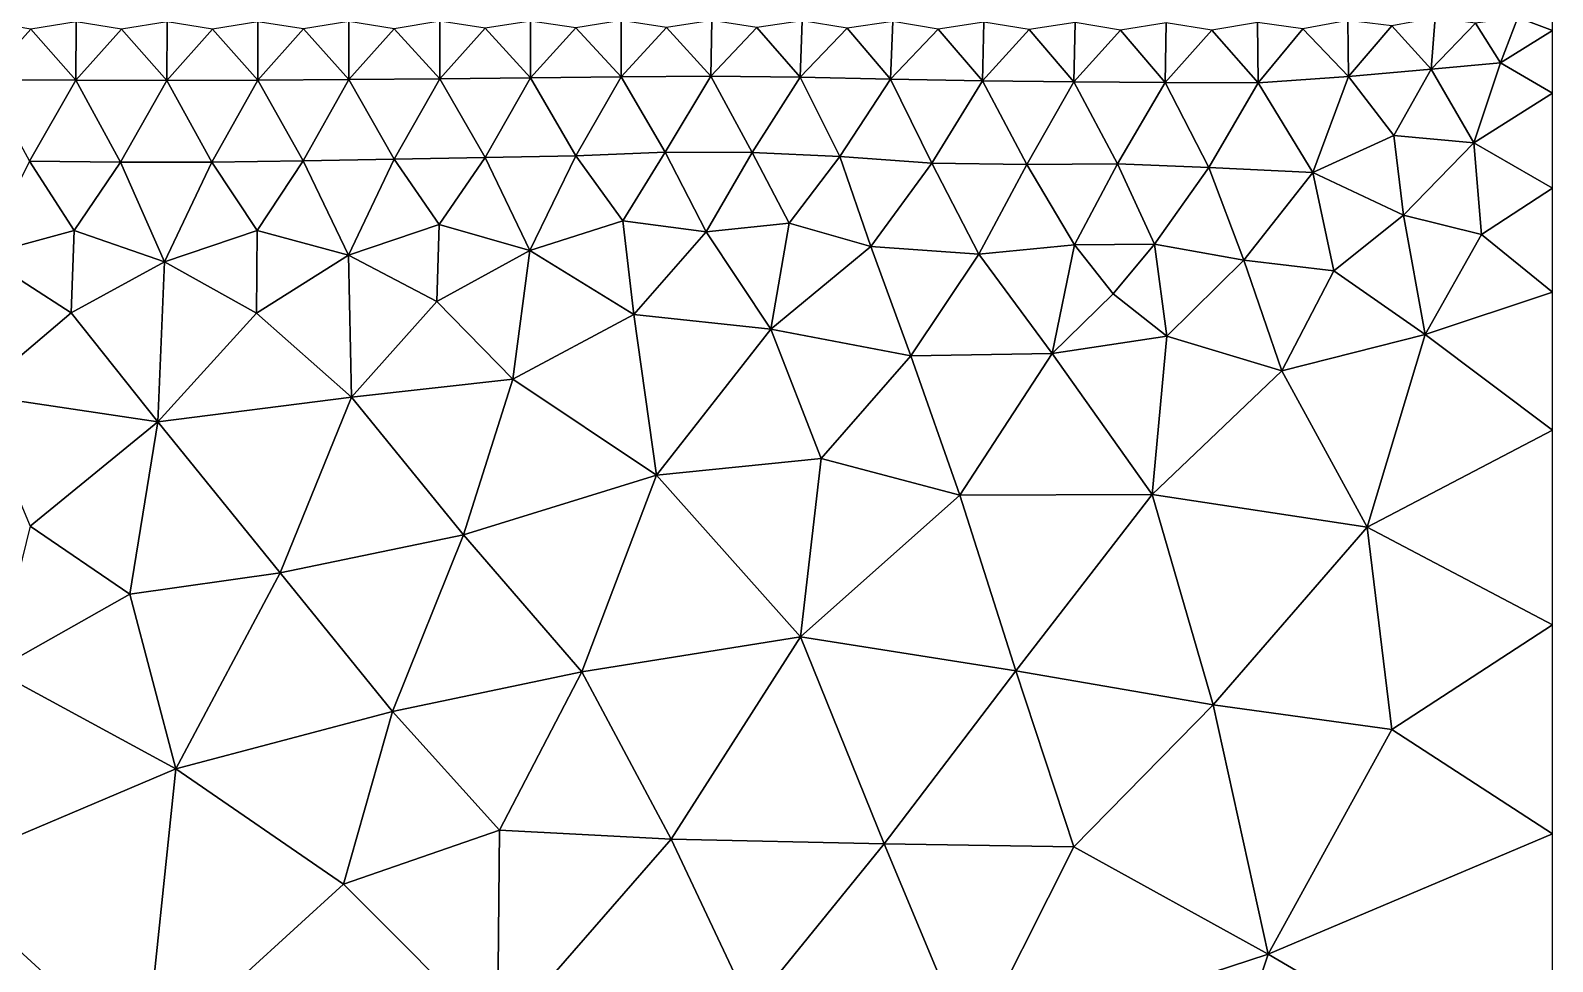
# Model space of a CAD drawing. Header units: metres. Extents: x 1 to 72, y -280 to 0.
# Drawn here: x 8.3 to 15, y -11.8 to -7.7 of the extents above; entities that cross this region are included whole.
import ezdxf

# ---------------------------------------------------------------- set-up
doc = ezdxf.new("R2010")
doc.units = ezdxf.units.M

msp = doc.modelspace()

# ---------------------------------------------------------------- linework, layer by layer
at = {"layer": 'layer', "color": 0}
for points in [[(15, -7.69821), (15, -7.5), (14.8465, -7.6407)], [(8.29908, -7.69138), (8.09932, -7.65889), (8.09778, -7.91465)], [(8.49775, -7.91678), (8.29908, -7.69138), (8.09778, -7.91465)], [(8.49929, -7.6596), (8.29908, -7.69138), (8.49775, -7.91678)], [(8.69916, -7.6921), (8.49929, -7.6596), (8.49775, -7.91678)], [(8.8982, -7.91789), (8.69916, -7.6921), (8.49775, -7.91678)], [(8.89943, -7.65998), (8.69916, -7.6921), (8.8982, -7.91789)], [(9.09943, -7.6921), (8.89943, -7.65998), (8.8982, -7.91789)], [(9.29901, -7.91667), (9.09943, -7.6921), (8.8982, -7.91789)], [(9.29969, -7.65961), (9.09943, -7.6921), (9.29901, -7.91667)], [(9.49974, -7.69124), (9.29969, -7.65961), (9.29901, -7.91667)], [(9.6997, -7.91382), (9.49974, -7.69124), (9.29901, -7.91667)], [(9.69992, -7.65868), (9.49974, -7.69124), (9.6997, -7.91382)], [(9.89997, -7.68992), (9.69992, -7.65868), (9.6997, -7.91382)], [(10.1, -7.91049), (9.89997, -7.68992), (9.6997, -7.91382)], [(10.1001, -7.65752), (9.89997, -7.68992), (10.1, -7.91049)], [(10.3001, -7.68834), (10.1001, -7.65752), (10.1, -7.91049)], [(10.5, -7.90664), (10.3001, -7.68834), (10.1, -7.91049)], [(10.5001, -7.65611), (10.3001, -7.68834), (10.5, -7.90664)], [(10.6997, -7.68637), (10.5001, -7.65611), (10.5, -7.90664)], [(10.8983, -7.90157), (10.6997, -7.68637), (10.5, -7.90664)], [(10.8995, -7.65437), (10.6997, -7.68637), (10.8983, -7.90157)], [(11.0983, -7.68463), (10.8995, -7.65437), (10.8983, -7.90157)], [(11.2934, -7.89892), (11.0983, -7.68463), (10.8983, -7.90157)], [(11.2979, -7.65348), (11.0983, -7.68463), (11.2934, -7.89892)], [(11.496, -7.68487), (11.2979, -7.65348), (11.2934, -7.89892)], [(11.6872, -7.90298), (11.496, -7.68487), (11.2934, -7.89892)], [(11.6959, -7.65479), (11.496, -7.68487), (11.6872, -7.90298)], [(11.8942, -7.68776), (11.6959, -7.65479), (11.6872, -7.90298)], [(12.0853, -7.91238), (11.8942, -7.68776), (11.6872, -7.90298)], [(12.0952, -7.65787), (11.8942, -7.68776), (12.0853, -7.91238)], [(12.2945, -7.69153), (12.0952, -7.65787), (12.0853, -7.91238)], [(12.4892, -7.92017), (12.2945, -7.69153), (12.0853, -7.91238)], [(12.4962, -7.66064), (12.2945, -7.69153), (12.4892, -7.92017)], [(12.696, -7.69407), (12.4962, -7.66064), (12.4892, -7.92017)], [(12.8926, -7.9233), (12.696, -7.69407), (12.4892, -7.92017)], [(12.8973, -7.66221), (12.696, -7.69407), (12.8926, -7.9233)], [(13.0972, -7.69586), (12.8973, -7.66221), (12.8926, -7.9233)], [(13.2948, -7.92721), (13.0972, -7.69586), (12.8926, -7.9233)], [(13.2983, -7.66379), (13.0972, -7.69586), (13.2948, -7.92721)], [(13.4996, -7.69715), (13.2983, -7.66379), (13.2948, -7.92721)], [(13.7037, -7.92904), (13.4996, -7.69715), (13.2948, -7.92721)], [(13.7007, -7.66341), (13.4996, -7.69715), (13.7037, -7.92904)], [(13.9006, -7.69115), (13.7007, -7.66341), (13.7037, -7.92904)], [(14.1008, -7.90056), (13.9006, -7.69115), (13.7037, -7.92904)], [(14.0986, -7.65389), (13.9006, -7.69115), (14.1008, -7.90056)], [(14.2916, -7.67755), (14.0986, -7.65389), (14.1008, -7.90056)], [(14.4661, -7.86837), (14.2916, -7.67755), (14.1008, -7.90056)], [(14.4838, -7.64226), (14.2916, -7.67755), (14.4661, -7.86837)], [(14.6613, -7.66524), (14.4838, -7.64226), (14.4661, -7.86837)], [(14.4661, -7.86837), (14.771, -7.8399), (14.6613, -7.66524)], [(14.771, -7.8399), (14.8465, -7.6407), (14.6613, -7.66524)], [(14.771, -7.8399), (15, -7.69821), (14.8465, -7.6407)], [(15, -7.97417), (15, -7.69821), (14.771, -7.8399)], [(14.6527, -8.19193), (14.771, -7.8399), (14.4661, -7.86837)], [(14.6527, -8.19193), (15, -7.97417), (14.771, -7.8399)], [(10.5, -7.90664), (10.1, -7.91049), (10.2995, -8.25769)], [(10.6998, -8.24968), (10.5, -7.90664), (10.2995, -8.25769)], [(10.8983, -7.90157), (10.5, -7.90664), (10.6998, -8.24968)], [(11.0928, -8.23364), (10.8983, -7.90157), (10.6998, -8.24968)], [(11.2934, -7.89892), (10.8983, -7.90157), (11.0928, -8.23364)], [(11.4764, -8.23549), (11.2934, -7.89892), (11.0928, -8.23364)], [(11.6872, -7.90298), (11.2934, -7.89892), (11.4764, -8.23549)], [(11.861, -8.2532), (11.6872, -7.90298), (11.4764, -8.23549)], [(12.0853, -7.91238), (11.6872, -7.90298), (11.861, -8.2532)], [(14.1008, -7.90056), (13.7037, -7.92904), (13.9446, -8.32397)], [(14.3012, -8.15972), (14.1008, -7.90056), (13.9446, -8.32397)], [(14.3012, -8.15972), (14.4661, -7.86837), (14.1008, -7.90056)], [(14.6527, -8.19193), (14.4661, -7.86837), (14.3012, -8.15972)], [(8.49775, -7.91678), (8.09778, -7.91465), (8.29389, -8.27265)], [(8.69456, -8.2784), (8.49775, -7.91678), (8.29389, -8.27265)], [(8.8982, -7.91789), (8.49775, -7.91678), (8.69456, -8.2784)], [(9.09626, -8.27831), (8.8982, -7.91789), (8.69456, -8.2784)], [(9.29901, -7.91667), (8.8982, -7.91789), (9.09626, -8.27831)], [(9.49866, -8.27184), (9.29901, -7.91667), (9.09626, -8.27831)], [(9.6997, -7.91382), (9.29901, -7.91667), (9.49866, -8.27184)], [(9.89949, -8.26461), (9.6997, -7.91382), (9.49866, -8.27184)], [(10.1, -7.91049), (9.6997, -7.91382), (9.89949, -8.26461)], [(10.2995, -8.25769), (10.1, -7.91049), (9.89949, -8.26461)], [(12.2675, -8.28222), (12.0853, -7.91238), (11.861, -8.2532)], [(12.4892, -7.92017), (12.0853, -7.91238), (12.2675, -8.28222)], [(12.6852, -8.28736), (12.4892, -7.92017), (12.2675, -8.28222)], [(12.8926, -7.9233), (12.4892, -7.92017), (12.6852, -8.28736)], [(13.0845, -8.2854), (12.8926, -7.9233), (12.6852, -8.28736)], [(13.2948, -7.92721), (12.8926, -7.9233), (13.0845, -8.2854)], [(13.4861, -8.30175), (13.2948, -7.92721), (13.0845, -8.2854)], [(13.7037, -7.92904), (13.2948, -7.92721), (13.4861, -8.30175)], [(13.7037, -7.92904), (13.4861, -8.30175), (13.9446, -8.32397)], [(15, -8.39237), (15, -7.97417), (14.6527, -8.19193)], [(14.3436, -8.51148), (14.3012, -8.15972), (13.9446, -8.32397)], [(14.3436, -8.51148), (14.6527, -8.19193), (14.3012, -8.15972)], [(11.0928, -8.23364), (10.6998, -8.24968), (10.906, -8.53588)], [(11.2736, -8.58461), (11.0928, -8.23364), (10.906, -8.53588)], [(11.4764, -8.23549), (11.0928, -8.23364), (11.2736, -8.58461)], [(11.6379, -8.54576), (11.4764, -8.23549), (11.2736, -8.58461)], [(11.861, -8.2532), (11.4764, -8.23549), (11.6379, -8.54576)], [(14.6872, -8.59675), (14.6527, -8.19193), (14.3436, -8.51148)], [(14.6872, -8.59675), (15, -8.39237), (14.6527, -8.19193)], [(8.48963, -8.57831), (8.29389, -8.27265), (8.08457, -8.68887)], [(8.69456, -8.2784), (8.29389, -8.27265), (8.48963, -8.57831)], [(8.88762, -8.7159), (8.69456, -8.2784), (8.48963, -8.57831)], [(9.09626, -8.27831), (8.69456, -8.2784), (8.88762, -8.7159)], [(9.29629, -8.57803), (9.09626, -8.27831), (8.88762, -8.7159)], [(9.49866, -8.27184), (9.09626, -8.27831), (9.29629, -8.57803)], [(9.69853, -8.687), (9.49866, -8.27184), (9.29629, -8.57803)], [(9.89949, -8.26461), (9.49866, -8.27184), (9.69853, -8.687)], [(10.0978, -8.55273), (9.89949, -8.26461), (9.69853, -8.687)], [(10.2995, -8.25769), (9.89949, -8.26461), (10.0978, -8.55273)], [(10.4965, -8.66659), (10.2995, -8.25769), (10.0978, -8.55273)], [(10.6998, -8.24968), (10.2995, -8.25769), (10.4965, -8.66659)], [(10.906, -8.53588), (10.6998, -8.24968), (10.4965, -8.66659)], [(11.9987, -8.64955), (11.861, -8.2532), (11.6379, -8.54576)], [(12.2675, -8.28222), (11.861, -8.2532), (11.9987, -8.64955)], [(12.4735, -8.6824), (12.2675, -8.28222), (11.9987, -8.64955)], [(12.6852, -8.28736), (12.2675, -8.28222), (12.4735, -8.6824)], [(12.8953, -8.64238), (12.6852, -8.28736), (12.4735, -8.6824)], [(13.0845, -8.2854), (12.6852, -8.28736), (12.8953, -8.64238)], [(13.2476, -8.63858), (13.0845, -8.2854), (12.8953, -8.64238)], [(13.4861, -8.30175), (13.0845, -8.2854), (13.2476, -8.63858)], [(13.6399, -8.70983), (13.4861, -8.30175), (13.2476, -8.63858)], [(13.9446, -8.32397), (13.4861, -8.30175), (13.6399, -8.70983)], [(14.0364, -8.75657), (13.9446, -8.32397), (13.6399, -8.70983)], [(14.0364, -8.75657), (14.3436, -8.51148), (13.9446, -8.32397)], [(15, -8.8495), (15, -8.39237), (14.6872, -8.59675)], [(14.4385, -9.0368), (14.3436, -8.51148), (14.0364, -8.75657)], [(14.4385, -9.0368), (14.6872, -8.59675), (14.3436, -8.51148)], [(8.48963, -8.57831), (8.08457, -8.68887), (8.47756, -8.94139)], [(8.88762, -8.7159), (8.48963, -8.57831), (8.47756, -8.94139)], [(9.29629, -8.57803), (8.88762, -8.7159), (9.29297, -8.94298)], [(9.69853, -8.687), (9.29629, -8.57803), (9.29297, -8.94298)], [(10.0978, -8.55273), (9.69853, -8.687), (10.0875, -8.89079)], [(10.4965, -8.66659), (10.0978, -8.55273), (10.0875, -8.89079)], [(10.906, -8.53588), (10.4965, -8.66659), (10.955, -8.94829)], [(11.2736, -8.58461), (10.906, -8.53588), (10.955, -8.94829)], [(11.6379, -8.54576), (11.2736, -8.58461), (11.5585, -9.01297)], [(11.9987, -8.64955), (11.6379, -8.54576), (11.5585, -9.01297)], [(11.5585, -9.01297), (11.2736, -8.58461), (10.955, -8.94829)], [(12.8953, -8.64238), (12.4735, -8.6824), (12.7962, -9.12007)], [(12.7962, -9.12007), (13.0654, -8.85795), (12.8953, -8.64238)], [(13.2476, -8.63858), (12.8953, -8.64238), (13.0654, -8.85795)], [(13.0654, -8.85795), (13.3022, -9.04446), (13.2476, -8.63858)], [(13.3022, -9.04446), (13.6399, -8.70983), (13.2476, -8.63858)], [(14.4385, -9.0368), (15, -8.8495), (14.6872, -8.59675)], [(8.47756, -8.94139), (8.08457, -8.68887), (8.05315, -9.30082)], [(9.69853, -8.687), (9.29297, -8.94298), (9.71194, -9.31312)], [(10.0875, -8.89079), (9.69853, -8.687), (9.71194, -9.31312)], [(10.4965, -8.66659), (10.0875, -8.89079), (10.4225, -9.23401)], [(10.955, -8.94829), (10.4965, -8.66659), (10.4225, -9.23401)], [(12.1747, -9.13011), (11.9987, -8.64955), (11.5585, -9.01297)], [(12.4735, -8.6824), (11.9987, -8.64955), (12.1747, -9.13011)], [(12.1747, -9.13011), (12.7962, -9.12007), (12.4735, -8.6824)], [(13.3022, -9.04446), (13.8082, -9.19645), (13.6399, -8.70983)], [(13.8082, -9.19645), (14.0364, -8.75657), (13.6399, -8.70983)], [(8.88762, -8.7159), (8.47756, -8.94139), (8.85911, -9.42137)], [(9.29297, -8.94298), (8.88762, -8.7159), (8.85911, -9.42137)], [(13.8082, -9.19645), (14.4385, -9.0368), (14.0364, -8.75657)], [(10.4225, -9.23401), (10.0875, -8.89079), (9.71194, -9.31312)], [(12.7962, -9.12007), (13.3022, -9.04446), (13.0654, -8.85795)], [(15, -9.45847), (15, -8.8495), (14.4385, -9.0368)], [(8.85911, -9.42137), (8.47756, -8.94139), (8.05315, -9.30082)], [(9.71194, -9.31312), (9.29297, -8.94298), (8.85911, -9.42137)], [(11.054, -9.65599), (10.955, -8.94829), (10.4225, -9.23401)], [(11.5585, -9.01297), (10.955, -8.94829), (11.054, -9.65599)], [(11.054, -9.65599), (11.7788, -9.58239), (11.5585, -9.01297)], [(11.7788, -9.58239), (12.1747, -9.13011), (11.5585, -9.01297)], [(13.2367, -9.74096), (13.3022, -9.04446), (12.7962, -9.12007)], [(13.2367, -9.74096), (13.8082, -9.19645), (13.3022, -9.04446)], [(14.1844, -9.88486), (14.4385, -9.0368), (13.8082, -9.19645)], [(14.1844, -9.88486), (15, -9.45847), (14.4385, -9.0368)], [(11.7788, -9.58239), (12.3905, -9.74428), (12.1747, -9.13011)], [(12.3905, -9.74428), (12.7962, -9.12007), (12.1747, -9.13011)], [(12.3905, -9.74428), (13.2367, -9.74096), (12.7962, -9.12007)], [(10.2042, -9.91947), (10.4225, -9.23401), (9.71194, -9.31312)], [(10.2042, -9.91947), (11.054, -9.65599), (10.4225, -9.23401)], [(14.1844, -9.88486), (13.8082, -9.19645), (13.2367, -9.74096)], [(8.85911, -9.42137), (8.05315, -9.30082), (8.29648, -9.88065)], [(9.71194, -9.31312), (8.85911, -9.42137), (9.39695, -10.0854)], [(9.39695, -10.0854), (10.2042, -9.91947), (9.71194, -9.31312)], [(8.85911, -9.42137), (8.29648, -9.88065), (8.73561, -10.1798)], [(9.39695, -10.0854), (8.85911, -9.42137), (8.73561, -10.1798)], [(15, -10.3148), (15, -9.45847), (14.1844, -9.88486)], [(11.6891, -10.3678), (11.7788, -9.58239), (11.054, -9.65599)], [(11.6891, -10.3678), (12.3905, -9.74428), (11.7788, -9.58239)], [(10.7262, -10.5216), (11.054, -9.65599), (10.2042, -9.91947)], [(10.7262, -10.5216), (11.6891, -10.3678), (11.054, -9.65599)], [(12.6364, -10.5179), (12.3905, -9.74428), (11.6891, -10.3678)], [(12.6364, -10.5179), (13.2367, -9.74096), (12.3905, -9.74428)], [(13.5056, -10.6667), (13.2367, -9.74096), (12.6364, -10.5179)], [(13.5056, -10.6667), (14.1844, -9.88486), (13.2367, -9.74096)], [(8.13931, -10.5162), (8.73561, -10.1798), (8.29648, -9.88065)], [(14.2926, -10.7763), (14.1844, -9.88486), (13.5056, -10.6667)], [(14.2926, -10.7763), (15, -10.3148), (14.1844, -9.88486)], [(9.8923, -10.6971), (10.2042, -9.91947), (9.39695, -10.0854)], [(9.8923, -10.6971), (10.7262, -10.5216), (10.2042, -9.91947)], [(8.93756, -10.9489), (9.39695, -10.0854), (8.73561, -10.1798)], [(8.93756, -10.9489), (9.8923, -10.6971), (9.39695, -10.0854)], [(8.13931, -10.5162), (8.93756, -10.9489), (8.73561, -10.1798)], [(15, -11.2354), (15, -10.3148), (14.2926, -10.7763)], [(11.1186, -11.2589), (11.6891, -10.3678), (10.7262, -10.5216)], [(11.1186, -11.2589), (12.0565, -11.2799), (11.6891, -10.3678)], [(12.0565, -11.2799), (12.6364, -10.5179), (11.6891, -10.3678)], [(7.86816, -11.4021), (8.93756, -10.9489), (8.13931, -10.5162)], [(10.3629, -11.2191), (10.7262, -10.5216), (9.8923, -10.6971)], [(10.3629, -11.2191), (11.1186, -11.2589), (10.7262, -10.5216)], [(12.8922, -11.2929), (12.6364, -10.5179), (12.0565, -11.2799)], [(12.8922, -11.2929), (13.5056, -10.6667), (12.6364, -10.5179)], [(8.93756, -10.9489), (9.6769, -11.457), (9.8923, -10.6971)], [(9.6769, -11.457), (10.3629, -11.2191), (9.8923, -10.6971)], [(13.7475, -11.7647), (13.5056, -10.6667), (12.8922, -11.2929)], [(13.7475, -11.7647), (14.2926, -10.7763), (13.5056, -10.6667)], [(13.7475, -11.7647), (15, -11.2354), (14.2926, -10.7763)], [(7.86816, -11.4021), (8.80203, -12.2556), (8.93756, -10.9489)], [(8.80203, -12.2556), (9.6769, -11.457), (8.93756, -10.9489)], [(9.6769, -11.457), (10.3545, -12.1364), (10.3629, -11.2191)], [(10.3545, -12.1364), (11.1186, -11.2589), (10.3629, -11.2191)], [(10.3545, -12.1364), (11.4691, -12.0025), (11.1186, -11.2589)], [(11.4691, -12.0025), (12.0565, -11.2799), (11.1186, -11.2589)], [(15, -12.5), (15, -11.2354), (13.7475, -11.7647)], [(11.4691, -12.0025), (12.4392, -12.1942), (12.0565, -11.2799)], [(12.4392, -12.1942), (12.8922, -11.2929), (12.0565, -11.2799)], [(12.4392, -12.1942), (13.7475, -11.7647), (12.8922, -11.2929)], [(7.24157, -12.4812), (8.80203, -12.2556), (7.86816, -11.4021)], [(8.80203, -12.2556), (10.3545, -12.1364), (9.6769, -11.457)], [(13.1032, -13.6874), (13.7475, -11.7647), (12.4392, -12.1942)], [(15, -12.5), (13.7475, -11.7647), (13.1032, -13.6874)]]:
    msp.add_3dface(points, dxfattribs=at)

doc.saveas('drawing.dxf')
